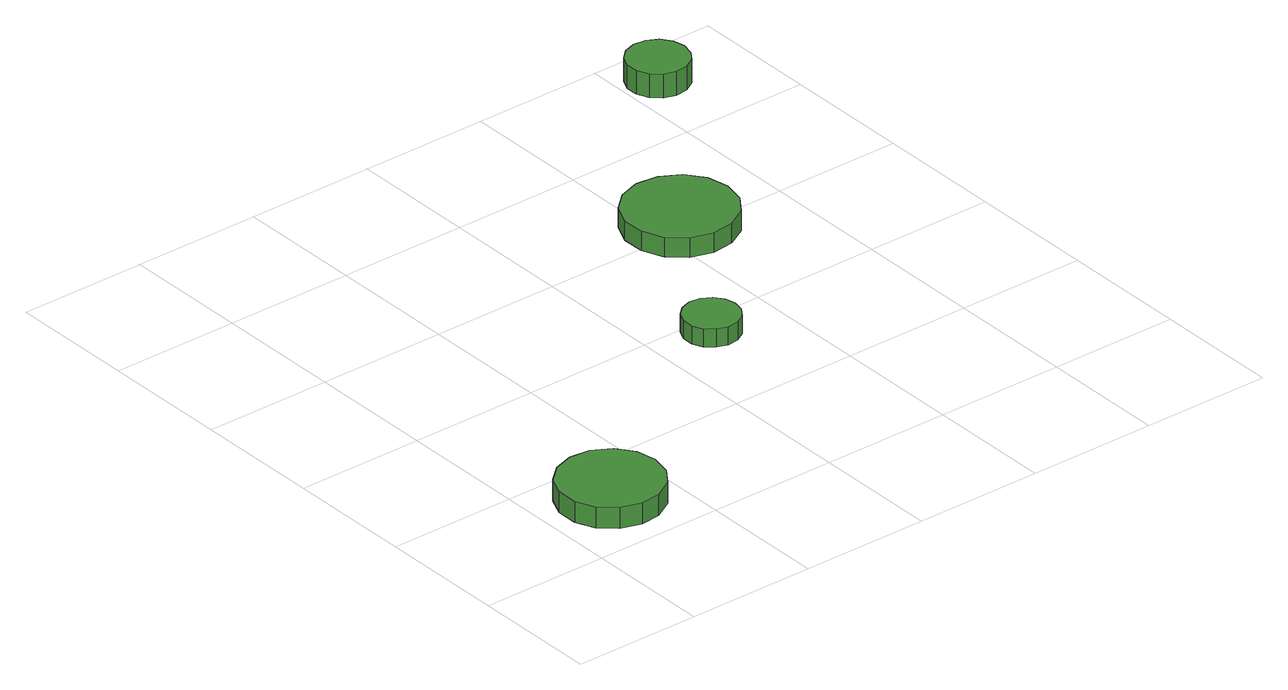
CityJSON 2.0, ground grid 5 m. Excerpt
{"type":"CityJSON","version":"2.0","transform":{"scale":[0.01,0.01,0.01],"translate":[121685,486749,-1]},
"CityObjects":{
"tree1":{"type":"SolitaryVegetationObject","attributes":{"function":"something"},"geometry":[{"type":"MultiSurface","lod":"1","boundaries":[[[0,1,2,3,4,5,6,7,8,9,10,11,12,13,14]],[[15,16,17,18,19,20,21,22,23,24,25,26,27,28,29]],[[0,29,28,1]],[[1,28,27,2]],[[2,27,26,3]],[[3,26,25,4]],[[4,25,24,5]],[[5,24,23,6]],[[6,23,22,7]],[[7,22,21,8]],[[8,21,20,9]],[[9,20,19,10]],[[10,19,18,11]],[[11,18,17,12]],[[12,17,16,13]],[[13,16,15,14]],[[14,15,29,0]]]}]},
"tree2":{"type":"SolitaryVegetationObject","attributes":{"function":"something"},"geometry":[{"type":"MultiSurface","lod":"1","boundaries":[[[30,31,32,33,34,35,36,37,38,39,40,41,42,43,44]],[[45,46,47,48,49,50,51,52,53,54,55,56,57,58,59]],[[30,59,58,31]],[[31,58,57,32]],[[32,57,56,33]],[[33,56,55,34]],[[34,55,54,35]],[[35,54,53,36]],[[36,53,52,37]],[[37,52,51,38]],[[38,51,50,39]],[[39,50,49,40]],[[40,49,48,41]],[[41,48,47,42]],[[42,47,46,43]],[[43,46,45,44]],[[44,45,59,30]]]}]},
"tree3":{"type":"SolitaryVegetationObject","attributes":{"function":"something"},"geometry":[{"type":"MultiSurface","lod":"1","boundaries":[[[60,61,62,63,64,65,66,67,68,69,70,71,72,73,74]],[[75,76,77,78,79,80,81,82,83,84,85,86,87,88,89]],[[60,89,88,61]],[[61,88,87,62]],[[62,87,86,63]],[[63,86,85,64]],[[64,85,84,65]],[[65,84,83,66]],[[66,83,82,67]],[[67,82,81,68]],[[68,81,80,69]],[[69,80,79,70]],[[70,79,78,71]],[[71,78,77,72]],[[72,77,76,73]],[[73,76,75,74]],[[74,75,89,60]]]}]},
"tree4":{"type":"SolitaryVegetationObject","attributes":{"function":"something"},"geometry":[{"type":"MultiSurface","lod":"1","boundaries":[[[90,91,92,93,94,95,96,97,98,99,100,101,102,103,104]],[[105,106,107,108,109,110,111,112,113,114,115,116,117,118,119]],[[90,119,118,91]],[[91,118,117,92]],[[92,117,116,93]],[[93,116,115,94]],[[94,115,114,95]],[[95,114,113,96]],[[96,113,112,97]],[[97,112,111,98]],[[98,111,110,99]],[[99,110,109,100]],[[100,109,108,101]],[[101,108,107,102]],[[102,107,106,103]],[[103,106,105,104]],[[104,105,119,90]]]}]}
},
"vertices":[
[457,271,172],[440,351,172],[392,417,172],[321,458,172],[240,466,172],[162,441,172],[101,387,172],[68,312,172],[68,230,172],[101,156,172],[162,101,172],[240,76,172],[321,84,172],[392,125,172],[440,191,172],[440,191,88],[392,125,88],[321,84,88],[240,76,88],[162,101,88],[101,156,88],[68,230,88],[68,312,88],[101,387,88],[162,441,88],[240,466,88],[321,458,88],[392,417,88],[440,351,88],[457,271,88],
[1338,921,155],[1329,964,155],[1303,1000,155],[1265,1022,155],[1221,1027,155],[1179,1013,155],[1146,984,155],[1128,943,155],[1128,899,155],[1146,859,155],[1179,829,155],[1221,815,155],[1265,820,155],[1303,842,155],[1329,878,155],[1329,878,83],[1303,842,83],[1265,820,83],[1221,815,83],[1179,829,83],[1146,859,83],[1128,899,83],[1128,943,83],[1146,984,83],[1179,1013,83],[1221,1027,83],[1265,1022,83],[1303,1000,83],[1329,964,83],[1338,921,83],
[1801,1531,160],[1783,1617,160],[1731,1688,160],[1655,1731,160],[1568,1741,160],[1485,1714,160],[1419,1655,160],[1384,1575,160],[1384,1487,160],[1419,1406,160],[1485,1348,160],[1568,1321,160],[1655,1330,160],[1731,1374,160],[1783,1445,160],[1783,1445,82],[1731,1374,82],[1655,1330,82],[1568,1321,82],[1485,1348,82],[1419,1406,82],[1384,1487,82],[1384,1575,82],[1419,1655,82],[1485,1714,82],[1568,1741,82],[1655,1731,82],[1731,1688,82],[1783,1617,82],[1801,1531,82],
[2258,2328,173],[2247,2376,173],[2219,2415,173],[2177,2439,173],[2128,2444,173],[2082,2429,173],[2046,2397,173],[2026,2352,173],[2026,2304,173],[2046,2259,173],[2082,2227,173],[2128,2212,173],[2177,2217,173],[2219,2241,173],[2247,2280,173],[2247,2280,79],[2219,2241,79],[2177,2217,79],[2128,2212,79],[2082,2227,79],[2046,2259,79],[2026,2304,79],[2026,2352,79],[2046,2397,79],[2082,2429,79],[2128,2444,79],[2177,2439,79],[2219,2415,79],[2247,2376,79],[2258,2328,79]
]}
